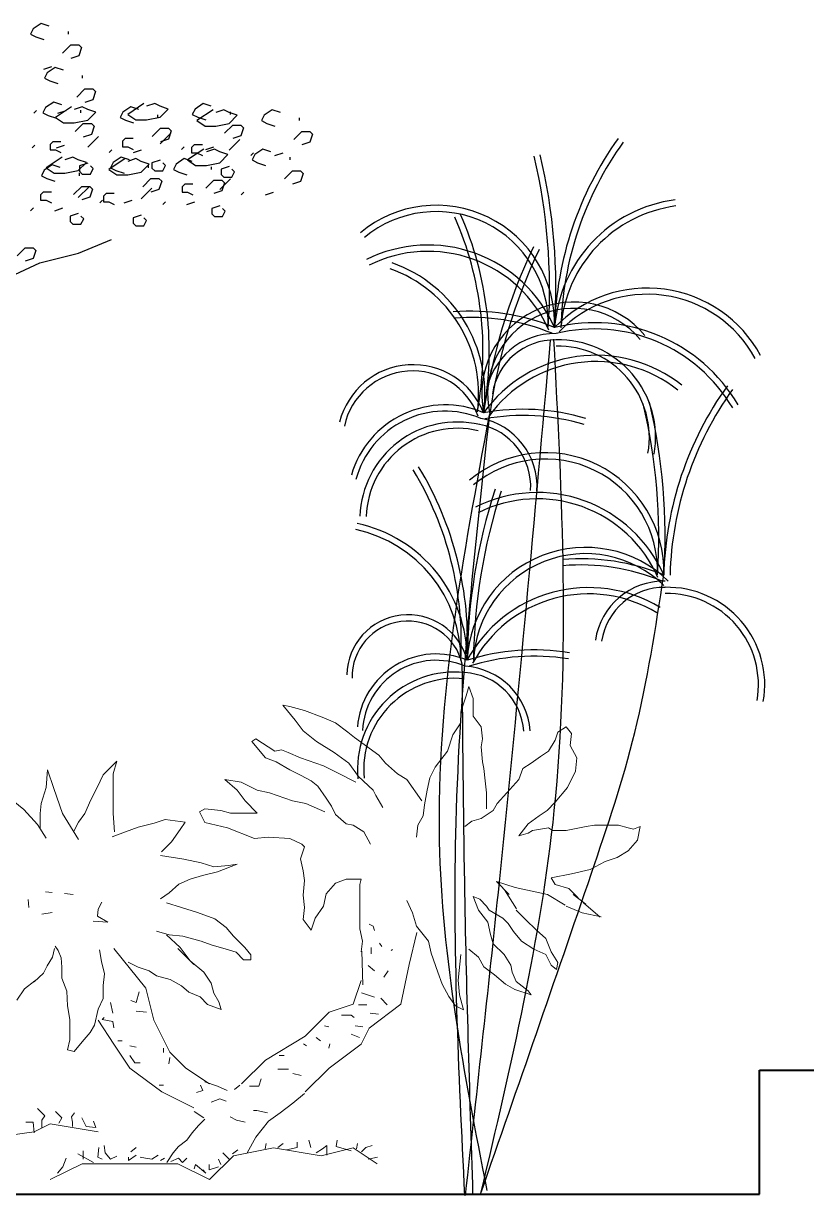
# Model space of a CAD drawing. Header units: metres. Extents: x 2330 to 2661, y 695 to 924.
# Drawn here: x 2616.987 to 2618.884, y 786.452 to 789.294 of the extents above; entities that cross this region are included whole.
import ezdxf

# ---------------------------------------------------------------- set-up
doc = ezdxf.new("R2010")
doc.units = ezdxf.units.M
doc.header["$LTSCALE"] = 20
doc.layers.add('Aux3', color=7, linetype='Continuous', true_color=0xa85400)
doc.layers.add('Columns', color=30, linetype='Continuous', lineweight=40)
doc.layers.add('Green', color=116, linetype='Continuous', lineweight=5)
doc.layers.add('Tree and Others', color=74, linetype='Continuous')

msp = doc.modelspace()

# ---------------------------------------------------------------- linework, layer by layer
for p, q in [((2617.0295, 789.2941), (2617.01, 789.2811)), ((2617.0491, 789.2876), (2617.0295, 789.2941)), ((2617.01, 789.2811), (2617.0034, 789.268)), ((2617.0034, 789.268), (2617.0165, 789.2615)), ((2617.0165, 789.2615), (2617.036, 789.255)), ((2617.0947, 789.2746), (2617.0947, 789.268)), ((2617.0816, 789.2224), (2617.1012, 789.2419)), ((2617.1012, 789.2419), (2617.1208, 789.2419)), ((2617.1208, 789.2419), (2617.1273, 789.2354)), ((2617.1273, 789.2354), (2617.1208, 789.2158)), ((2617.1208, 789.2158), (2617.1012, 789.2093)), ((2617.036, 789.1832), (2617.0556, 789.1898)), ((2617.0442, 789.1743), (2617.0377, 789.1613)), ((2617.0638, 789.1874), (2617.0442, 789.1743)), ((2617.0833, 789.1809), (2617.0638, 789.1874)), ((2617.0377, 789.1613), (2617.0508, 789.1548)), ((2617.0508, 789.1548), (2617.0703, 789.1482)), ((2617.129, 789.1678), (2617.129, 789.1613)), ((2617.1159, 789.1156), (2617.1355, 789.1352)), ((2617.1355, 789.1352), (2617.155, 789.1352)), ((2617.155, 789.1352), (2617.1616, 789.1287)), ((2617.1616, 789.1287), (2617.155, 789.1091)), ((2617.0404, 789.0905), (2617.0339, 789.0774)), ((2617.06, 789.1035), (2617.0404, 789.0905)), ((2617.0795, 789.097), (2617.06, 789.1035)), ((2617.1033, 789.0921), (2617.0642, 789.066)), ((2617.1293, 789.0921), (2617.1098, 789.0855)), ((2617.1424, 789.0855), (2617.1293, 789.0921)), ((2617.155, 789.1091), (2617.1355, 789.1026)), ((2617.1619, 789.079), (2617.1424, 789.0855)), ((2617.2467, 789.0921), (2617.2271, 789.079)), ((2617.2785, 789.0997), (2617.2394, 789.0736)), ((2617.2662, 789.0855), (2617.2467, 789.0921)), ((2617.3046, 789.0997), (2617.285, 789.0932)), ((2617.3176, 789.0932), (2617.3046, 789.0997)), ((2617.3372, 789.0866), (2617.3176, 789.0932)), ((2617.3176, 789.0671), (2617.3372, 789.0866)), ((2617.4023, 789.0866), (2617.3958, 789.0736)), ((2617.4219, 789.0997), (2617.4023, 789.0866)), ((2617.4414, 789.0932), (2617.4219, 789.0997)), ((2617.0182, 789.083), (2617.0117, 789.0765)), ((2617.0339, 789.0774), (2617.0469, 789.0709)), ((2617.0469, 789.0709), (2617.0665, 789.0644)), ((2617.0642, 789.066), (2617.0837, 789.0529)), ((2617.0703, 789.0765), (2617.0899, 789.083)), ((2617.1098, 789.0529), (2617.1424, 789.0595)), ((2617.1252, 789.0839), (2617.1252, 789.0774)), ((2617.1424, 789.0595), (2617.1619, 789.079)), ((2617.2271, 789.079), (2617.2206, 789.066)), ((2617.2206, 789.066), (2617.2336, 789.0595)), ((2617.2336, 789.0595), (2617.2532, 789.0529)), ((2617.2394, 789.0736), (2617.259, 789.0606)), ((2617.259, 789.0606), (2617.285, 789.0606)), ((2617.285, 789.0606), (2617.3176, 789.0671)), ((2617.3118, 789.0725), (2617.3118, 789.066)), ((2617.3958, 789.0736), (2617.4089, 789.0671)), ((2617.4461, 789.0844), (2617.407, 789.0584)), ((2617.407, 789.0584), (2617.4266, 789.0453)), ((2617.4089, 789.0671), (2617.4284, 789.0606)), ((2617.4722, 789.0844), (2617.4526, 789.0779)), ((2617.4852, 789.0779), (2617.4722, 789.0844)), ((2617.5048, 789.0714), (2617.4852, 789.0779)), ((2617.4852, 789.0518), (2617.5048, 789.0714)), ((2617.4871, 789.0801), (2617.4871, 789.0736)), ((2617.57, 789.0714), (2617.5634, 789.0584)), ((2617.5634, 789.0584), (2617.5765, 789.0518)), ((2617.5895, 789.0844), (2617.57, 789.0714)), ((2617.6091, 789.0779), (2617.5895, 789.0844)), ((2617.6547, 789.0649), (2617.6547, 789.0584)), ((2617.0837, 789.0529), (2617.1098, 789.0529)), ((2617.1121, 789.0318), (2617.1317, 789.0513)), ((2617.1317, 789.0513), (2617.1512, 789.0513)), ((2617.1512, 789.0513), (2617.1577, 789.0448)), ((2617.1577, 789.0448), (2617.1512, 789.0252)), ((2617.2988, 789.0203), (2617.3183, 789.0399)), ((2617.3437, 789.0279), (2617.3176, 789.0019)), ((2617.3183, 789.0399), (2617.3379, 789.0399)), ((2617.3379, 789.0399), (2617.3444, 789.0334)), ((2617.3444, 789.0334), (2617.3379, 789.0138)), ((2617.4266, 789.0453), (2617.4526, 789.0453)), ((2617.4526, 789.0453), (2617.4852, 789.0518)), ((2617.474, 789.0279), (2617.4936, 789.0475)), ((2617.4936, 789.0475), (2617.5131, 789.0475)), ((2617.5131, 789.0475), (2617.5196, 789.041)), ((2617.5196, 789.041), (2617.5131, 789.0214)), ((2617.5765, 789.0518), (2617.596, 789.0453)), ((2617.6416, 789.0127), (2617.6612, 789.0323)), ((2617.6612, 789.0323), (2617.6808, 789.0323)), ((2617.6808, 789.0323), (2617.6873, 789.0257)), ((2617.0576, 789.0073), (2617.0511, 789.0008)), ((2617.0511, 789.0008), (2617.0511, 788.9877)), ((2617.0772, 789.0073), (2617.0576, 789.0073)), ((2617.1512, 789.0252), (2617.1317, 789.0187)), ((2617.1684, 789.0203), (2617.1424, 788.9942)), ((2617.2329, 789.0149), (2617.2264, 789.0084)), ((2617.2264, 789.0084), (2617.2264, 788.9953)), ((2617.2524, 789.0149), (2617.2329, 789.0149)), ((2617.3379, 789.0138), (2617.3183, 789.0073)), ((2617.4005, 788.9997), (2617.394, 788.9931)), ((2617.4201, 788.9997), (2617.4005, 788.9997)), ((2617.5113, 789.0127), (2617.4852, 788.9866)), ((2617.5131, 789.0214), (2617.4936, 789.0149)), ((2617.6808, 789.0062), (2617.6612, 788.9997)), ((2617.6873, 789.0257), (2617.6808, 789.0062)), ((2617.0144, 788.9991), (2617.0078, 788.9926)), ((2617.0511, 788.9877), (2617.0642, 788.9877)), ((2617.0642, 788.9877), (2617.0772, 788.9812)), ((2617.0665, 788.9926), (2617.0861, 788.9991)), ((2617.201, 788.9877), (2617.1945, 788.9812)), ((2617.2264, 788.9953), (2617.2394, 788.9953)), ((2617.2394, 788.9953), (2617.2524, 788.9888)), ((2617.2532, 788.9812), (2617.2727, 788.9877)), ((2617.3763, 788.9953), (2617.3697, 788.9888)), ((2617.4233, 788.9891), (2617.3842, 788.9631)), ((2617.394, 788.9931), (2617.394, 788.9801)), ((2617.394, 788.9801), (2617.407, 788.9801)), ((2617.407, 788.9801), (2617.4201, 788.9736)), ((2617.4284, 788.9888), (2617.448, 788.9953)), ((2617.4493, 788.9891), (2617.4298, 788.9826)), ((2617.4624, 788.9826), (2617.4493, 788.9891)), ((2617.4819, 788.9761), (2617.4624, 788.9826)), ((2617.4624, 788.9565), (2617.4819, 788.9761)), ((2617.5439, 788.9801), (2617.5374, 788.9736)), ((2617.5471, 788.9761), (2617.5406, 788.9631)), ((2617.5666, 788.9891), (2617.5471, 788.9761)), ((2617.5862, 788.9826), (2617.5666, 788.9891)), ((2617.596, 788.9736), (2617.6156, 788.9801)), ((2617.0562, 788.951), (2617.0366, 788.938)), ((2617.0804, 788.9701), (2617.0413, 788.944)), ((2617.0413, 788.944), (2617.0609, 788.9309)), ((2617.0757, 788.9445), (2617.0562, 788.951)), ((2617.1065, 788.9701), (2617.0869, 788.9636)), ((2617.1195, 788.9636), (2617.1065, 788.9701)), ((2617.1391, 788.957), (2617.1195, 788.9636)), ((2617.1195, 788.9375), (2617.1391, 788.957)), ((2617.1424, 788.9551), (2617.1228, 788.9486)), ((2617.1228, 788.9486), (2617.1228, 788.9355)), ((2617.1554, 788.9421), (2617.1489, 788.9486)), ((2617.2328, 788.9663), (2617.1937, 788.9402)), ((2617.2042, 788.957), (2617.1977, 788.944)), ((2617.1977, 788.944), (2617.2108, 788.9375)), ((2617.2238, 788.9701), (2617.2042, 788.957)), ((2617.2433, 788.9636), (2617.2238, 788.9701)), ((2617.2589, 788.9663), (2617.2393, 788.9597)), ((2617.2719, 788.9597), (2617.2589, 788.9663)), ((2617.2914, 788.9532), (2617.2719, 788.9597)), ((2617.2719, 788.9337), (2617.2914, 788.9532)), ((2617.289, 788.9505), (2617.289, 788.944)), ((2617.3176, 788.9627), (2617.2981, 788.9562)), ((2617.2981, 788.9562), (2617.2981, 788.9432)), ((2617.2981, 788.9432), (2617.3046, 788.9366)), ((2617.3306, 788.9497), (2617.3241, 788.9562)), ((2617.3241, 788.9366), (2617.3306, 788.9497)), ((2617.3566, 788.9532), (2617.3501, 788.9402)), ((2617.3762, 788.9663), (2617.3566, 788.9532)), ((2617.3957, 788.9597), (2617.3762, 788.9663)), ((2617.3842, 788.9631), (2617.4037, 788.95)), ((2617.4037, 788.95), (2617.4298, 788.95)), ((2617.4298, 788.95), (2617.4624, 788.9565)), ((2617.4413, 788.9467), (2617.4413, 788.9402)), ((2617.4852, 788.9475), (2617.4657, 788.941)), ((2617.5406, 788.9631), (2617.5536, 788.9565)), ((2617.5536, 788.9565), (2617.5732, 788.95)), ((2617.6318, 788.9696), (2617.6318, 788.9631)), ((2617.0366, 788.938), (2617.0301, 788.9249)), ((2617.0301, 788.9249), (2617.0431, 788.9184)), ((2617.0431, 788.9184), (2617.0627, 788.9119)), ((2617.0609, 788.9309), (2617.0869, 788.9309)), ((2617.0869, 788.9309), (2617.1195, 788.9375)), ((2617.1213, 788.9315), (2617.1213, 788.9249)), ((2617.1228, 788.9355), (2617.1293, 788.929)), ((2617.1293, 788.929), (2617.1424, 788.929)), ((2617.1424, 788.929), (2617.1489, 788.929)), ((2617.1489, 788.929), (2617.1554, 788.9421)), ((2617.1937, 788.9402), (2617.2132, 788.9271)), ((2617.2108, 788.9375), (2617.2303, 788.9309)), ((2617.2132, 788.9271), (2617.2393, 788.9271)), ((2617.2393, 788.9271), (2617.2719, 788.9337)), ((2617.2759, 788.8983), (2617.2955, 788.9179)), ((2617.2955, 788.9179), (2617.315, 788.9179)), ((2617.3046, 788.9366), (2617.3176, 788.9366)), ((2617.315, 788.9179), (2617.3216, 788.9114)), ((2617.3176, 788.9366), (2617.3241, 788.9366)), ((2617.3501, 788.9402), (2617.3631, 788.9337)), ((2617.3631, 788.9337), (2617.3827, 788.9271)), ((2617.4283, 788.8945), (2617.4479, 788.9141)), ((2617.4479, 788.9141), (2617.4674, 788.9141)), ((2617.4884, 788.9174), (2617.4624, 788.8913)), ((2617.4657, 788.941), (2617.4657, 788.9279)), ((2617.4657, 788.9279), (2617.4722, 788.9214)), ((2617.4674, 788.9141), (2617.4739, 788.9076)), ((2617.4722, 788.9214), (2617.4852, 788.9214)), ((2617.4852, 788.9214), (2617.4917, 788.9214)), ((2617.4983, 788.9344), (2617.4917, 788.941)), ((2617.4917, 788.9214), (2617.4983, 788.9344)), ((2617.6188, 788.9174), (2617.6383, 788.937)), ((2617.6383, 788.937), (2617.6579, 788.937)), ((2617.6579, 788.937), (2617.6644, 788.9304)), ((2617.6644, 788.9304), (2617.6579, 788.9109)), ((2617.1083, 788.8793), (2617.1279, 788.8988)), ((2617.1456, 788.8983), (2617.1195, 788.8722)), ((2617.1279, 788.8988), (2617.1474, 788.8988)), ((2617.1474, 788.8988), (2617.1539, 788.8923)), ((2617.1539, 788.8923), (2617.1474, 788.8727)), ((2617.298, 788.8945), (2617.2719, 788.8684)), ((2617.315, 788.8918), (2617.2955, 788.8853)), ((2617.3216, 788.9114), (2617.315, 788.8918)), ((2617.3776, 788.9043), (2617.3711, 788.8978)), ((2617.3711, 788.8978), (2617.3711, 788.8848)), ((2617.3972, 788.9043), (2617.3776, 788.9043)), ((2617.4674, 788.888), (2617.4479, 788.8815)), ((2617.4739, 788.9076), (2617.4674, 788.888)), ((2617.6579, 788.9109), (2617.6383, 788.9043)), ((2617.0348, 788.8853), (2617.0283, 788.8788)), ((2617.0283, 788.8788), (2617.0283, 788.8657)), ((2617.0283, 788.8657), (2617.0413, 788.8657)), ((2617.0543, 788.8853), (2617.0348, 788.8853)), ((2617.0413, 788.8657), (2617.0543, 788.8592)), ((2617.1474, 788.8727), (2617.1279, 788.8662)), ((2617.1782, 788.8657), (2617.1717, 788.8592)), ((2617.1872, 788.8815), (2617.1807, 788.875)), ((2617.1807, 788.875), (2617.1807, 788.8619)), ((2617.1807, 788.8619), (2617.1937, 788.8619)), ((2617.2067, 788.8815), (2617.1872, 788.8815)), ((2617.1937, 788.8619), (2617.2067, 788.8554)), ((2617.2303, 788.8592), (2617.2499, 788.8657)), ((2617.3306, 788.8619), (2617.324, 788.8554)), ((2617.3711, 788.8848), (2617.3842, 788.8848)), ((2617.3827, 788.8554), (2617.4022, 788.8619)), ((2617.3842, 788.8848), (2617.3972, 788.8783)), ((2617.521, 788.8848), (2617.5145, 788.8783)), ((2617.5732, 788.8783), (2617.5927, 788.8848)), ((2617.0106, 788.8467), (2617.004, 788.8401)), ((2617.0627, 788.8401), (2617.0822, 788.8467)), ((2617.1195, 788.8331), (2617.1, 788.8266)), ((2617.2719, 788.8293), (2617.2523, 788.8228)), ((2617.4624, 788.8522), (2617.4428, 788.8456)), ((2617.4428, 788.8456), (2617.4428, 788.8326)), ((2617.4428, 788.8326), (2617.4493, 788.8261)), ((2617.4754, 788.8391), (2617.4689, 788.8456)), ((2617.4689, 788.8261), (2617.4754, 788.8391)), ((2617.1, 788.8266), (2617.1, 788.8135)), ((2617.1, 788.8135), (2617.1065, 788.807)), ((2617.1065, 788.807), (2617.1195, 788.807)), ((2617.1195, 788.807), (2617.126, 788.807)), ((2617.1326, 788.8201), (2617.126, 788.8266)), ((2617.126, 788.807), (2617.1326, 788.8201)), ((2617.2523, 788.8228), (2617.2523, 788.8097)), ((2617.2523, 788.8097), (2617.2589, 788.8032)), ((2617.2589, 788.8032), (2617.2719, 788.8032)), ((2617.2719, 788.8032), (2617.2784, 788.8032)), ((2617.2849, 788.8163), (2617.2784, 788.8228)), ((2617.2784, 788.8032), (2617.2849, 788.8163)), ((2617.4493, 788.8261), (2617.4624, 788.8261)), ((2617.4624, 788.8261), (2617.4689, 788.8261)), ((2616.9712, 788.7306), (2616.9907, 788.7502)), ((2616.9907, 788.7502), (2617.0103, 788.7502)), ((2617.0103, 788.7502), (2617.0168, 788.7436)), ((2617.0168, 788.7436), (2617.0103, 788.7241)), ((2617.1201, 788.7373), (2617.2001, 788.7698)), ((2617.0103, 788.7241), (2616.9907, 788.7175)), ((2617.0266, 788.7139), (2617.1201, 788.7373)), ((2616.9412, 788.6738), (2617.0266, 788.7139))]:
    msp.add_line(p, q)
at = {"layer": 'Aux3'}
for points, knots in [([(2618.0577, 786.452), (2618.0866, 786.7132), (2618.1631, 787.4039), (2618.2252, 788.0961), (2618.2639, 788.5264)], [1.099283, 1.099283, 1.099283, 1.099283, 104.727292, 275.084321, 275.084321, 275.084321, 275.084321]), ([(2618.1102, 786.4642), (2618.055, 786.7461), (2617.9348, 787.3726), (2618.052, 788.0015), (2618.1165, 788.3474)], [2.676995, 2.676995, 2.676995, 2.676995, 114.938305, 252.152892, 252.152892, 252.152892, 252.152892]), ([(2618.0561, 786.4518), (2618.0413, 786.7539), (2618.0109, 787.3872), (2618.0802, 788.0176), (2618.1165, 788.3474)], [1.297472, 1.297472, 1.297472, 1.297472, 120.336436, 250.901241, 250.901241, 250.901241, 250.901241]), ([(2618.0758, 786.455), (2618.0679, 786.7067), (2618.0546, 787.135), (2618.0513, 787.5635), (2618.0499, 787.7402)], [3.323246, 3.323246, 3.323246, 3.323246, 102.593655, 172.266242, 172.266242, 172.266242, 172.266242])]:
    msp.add_open_spline(points, degree=3, knots=knots, dxfattribs=at)
for points in [[(2618.095, 786.4577), (2618.2729, 787.3859), (2618.2719, 788.5282)], [(2618.095, 786.4577), (2618.3628, 787.2332), (2618.468, 787.575), (2618.538, 787.9567)]]:
    msp.add_spline(points, degree=3, dxfattribs=at)
at = {"layer": 'Columns'}
for p, q in [((2618.7701, 786.4555), (2618.7701, 786.7555)), ((2618.7701, 786.7555), (2618.9851, 786.7555)), ((2613.766, 786.4555), (2618.7701, 786.4555))]:
    msp.add_line(p, q, dxfattribs=at)
at = {"layer": 'Green'}
for p, q in [((2618.0596, 787.6638), (2618.0465, 787.6245)), ((2618.0661, 787.6866), (2618.0596, 787.6638)), ((2618.0759, 787.6572), (2618.0661, 787.6866)), ((2617.6154, 787.6409), (2617.6448, 787.6049)), ((2617.6317, 787.6376), (2617.6154, 787.6409)), ((2617.6676, 787.6278), (2617.6317, 787.6376)), ((2618.0759, 787.6442), (2618.0759, 787.6572)), ((2618.0759, 787.6147), (2618.0759, 787.6442)), ((2617.7101, 787.6115), (2617.6676, 787.6278)), ((2617.7428, 787.5984), (2617.7101, 787.6115)), ((2618.0465, 787.6245), (2618.0465, 787.5984)), ((2618.0955, 787.5886), (2618.0759, 787.6147)), ((2617.6448, 787.6049), (2617.6644, 787.5788)), ((2617.6644, 787.5788), (2617.697, 787.5526)), ((2617.7722, 787.5755), (2617.7428, 787.5984)), ((2618.0465, 787.5984), (2618.0269, 787.569)), ((2618.0988, 787.5592), (2618.0955, 787.5886)), ((2618.3013, 787.5886), (2618.2817, 787.5755)), ((2618.3144, 787.5722), (2618.3013, 787.5886)), ((2617.55, 787.5592), (2617.5402, 787.5526)), ((2617.5402, 787.5526), (2617.5729, 787.5134)), ((2617.5958, 787.5298), (2617.55, 787.5592)), ((2617.697, 787.5526), (2617.7395, 787.5265)), ((2617.7885, 787.5624), (2617.7722, 787.5755)), ((2617.8473, 787.5199), (2617.7885, 787.5624)), ((2618.0269, 787.569), (2618.0139, 787.5298)), ((2618.0955, 787.5396), (2618.0988, 787.5592)), ((2618.2752, 787.5559), (2618.2589, 787.5298)), ((2618.2817, 787.5755), (2618.2752, 787.5559)), ((2618.3111, 787.5428), (2618.3144, 787.5722)), ((2617.6121, 787.533), (2617.5958, 787.5298)), ((2617.6284, 787.5265), (2617.6121, 787.533)), ((2617.6578, 787.5134), (2617.6284, 787.5265)), ((2617.7395, 787.5265), (2617.7754, 787.5003)), ((2618.0139, 787.5298), (2617.9845, 787.4905)), ((2618.0988, 787.5036), (2618.0955, 787.5396)), ((2618.2589, 787.5298), (2618.2393, 787.5167)), ((2618.3275, 787.5134), (2618.3111, 787.5428)), ((2617.2132, 787.5049), (2617.1801, 787.4718)), ((2617.2042, 787.4748), (2617.2132, 787.5049)), ((2617.5729, 787.5134), (2617.599, 787.5036)), ((2617.599, 787.5036), (2617.6317, 787.484)), ((2617.7134, 787.4938), (2617.6578, 787.5134)), ((2617.746, 787.4775), (2617.7134, 787.4938)), ((2617.7754, 787.5003), (2617.7983, 787.4677)), ((2617.8636, 787.5003), (2617.8473, 787.5199)), ((2617.893, 787.4742), (2617.8636, 787.5003)), ((2618.1021, 787.4873), (2618.0988, 787.5036)), ((2618.2164, 787.5003), (2618.1968, 787.4873)), ((2618.2393, 787.5167), (2618.2164, 787.5003)), ((2618.3242, 787.4807), (2618.3275, 787.5134)), ((2617.0449, 787.4839), (2617.0419, 787.4417)), ((2617.0599, 787.4387), (2617.0449, 787.4839)), ((2617.1801, 787.4718), (2617.1651, 787.4417)), ((2617.2042, 787.4267), (2617.2042, 787.4748)), ((2617.6317, 787.484), (2617.6578, 787.4709)), ((2617.6578, 787.4709), (2617.684, 787.4578)), ((2617.7918, 787.4546), (2617.746, 787.4775)), ((2617.7983, 787.4677), (2617.8342, 787.435)), ((2617.9159, 787.4611), (2617.893, 787.4742)), ((2617.9845, 787.4905), (2617.9714, 787.4644)), ((2618.1053, 787.4578), (2618.1021, 787.4873)), ((2618.1968, 787.4873), (2618.187, 787.4611)), ((2618.3046, 787.4415), (2618.3242, 787.4807)), ((2617.0419, 787.4417), (2617.0298, 787.4026)), ((2617.0809, 787.3786), (2617.0599, 787.4387)), ((2617.1651, 787.4417), (2617.1501, 787.4117)), ((2617.5141, 787.4546), (2617.4749, 787.4611)), ((2617.4749, 787.4611), (2617.5043, 787.435)), ((2617.5533, 787.435), (2617.5141, 787.4546)), ((2617.684, 787.4578), (2617.7003, 787.4448)), ((2617.7003, 787.4448), (2617.7199, 787.4154)), ((2617.9518, 787.4088), (2617.9159, 787.4611)), ((2617.9714, 787.4644), (2617.9649, 787.435)), ((2618.1086, 787.4284), (2618.1053, 787.4578)), ((2618.187, 787.4611), (2618.1576, 787.4284)), ((2618.2752, 787.4056), (2618.3046, 787.4415)), ((2616.9878, 787.3876), (2616.9397, 787.4267)), ((2617.1501, 787.4117), (2617.135, 787.3786)), ((2617.2042, 787.3786), (2617.2042, 787.4267)), ((2617.5043, 787.435), (2617.5239, 787.4088)), ((2617.5239, 787.4088), (2617.5533, 787.3794)), ((2617.5827, 787.4284), (2617.5533, 787.435)), ((2617.6382, 787.4088), (2617.5827, 787.4284)), ((2617.6709, 787.4023), (2617.6382, 787.4088)), ((2617.7199, 787.4154), (2617.733, 787.3957)), ((2617.8342, 787.435), (2617.8408, 787.4219)), ((2617.8408, 787.4219), (2617.8571, 787.3925)), ((2617.9649, 787.435), (2617.9584, 787.399)), ((2618.1086, 787.3892), (2618.1086, 787.4284)), ((2618.1576, 787.4284), (2618.1347, 787.4023)), ((2617.0208, 787.3515), (2616.9878, 787.3876)), ((2617.0298, 787.4026), (2617.0268, 787.3786)), ((2617.4259, 787.3892), (2617.4128, 787.3827)), ((2617.4128, 787.3827), (2617.4259, 787.3565)), ((2617.4651, 787.3859), (2617.4259, 787.3892)), ((2617.488, 787.3794), (2617.4651, 787.3859)), ((2617.5239, 787.3794), (2617.488, 787.3794)), ((2617.5533, 787.3794), (2617.5239, 787.3794)), ((2617.7166, 787.3827), (2617.6709, 787.4023)), ((2617.733, 787.3957), (2617.7428, 787.3761)), ((2617.9584, 787.399), (2617.9551, 787.3729)), ((2618.1249, 787.3859), (2618.0955, 787.3663)), ((2618.1347, 787.4023), (2618.1249, 787.3859)), ((2618.236, 787.3729), (2618.2556, 787.3859)), ((2618.2556, 787.3859), (2618.2752, 787.4056)), ((2617.0419, 787.3184), (2617.0208, 787.3515)), ((2617.0268, 787.3786), (2617.0268, 787.3425)), ((2617.12, 787.3154), (2617.0809, 787.3786)), ((2617.12, 787.3575), (2617.108, 787.3335)), ((2617.135, 787.3786), (2617.12, 787.3575)), ((2617.2072, 787.3335), (2617.2042, 787.3786)), ((2617.3034, 787.3545), (2617.2643, 787.3455)), ((2617.3304, 787.3635), (2617.3034, 787.3545)), ((2617.3785, 787.3575), (2617.3304, 787.3635)), ((2617.3665, 787.3395), (2617.3785, 787.3575)), ((2617.4259, 787.3565), (2617.4814, 787.3434)), ((2617.7428, 787.3761), (2617.7689, 787.3533)), ((2617.7689, 787.3533), (2617.7852, 787.35)), ((2617.9551, 787.3729), (2617.942, 787.35)), ((2618.0727, 787.3598), (2618.0563, 787.3467)), ((2618.0955, 787.3663), (2618.0727, 787.3598)), ((2618.187, 787.3238), (2618.2099, 787.3533)), ((2618.2099, 787.3533), (2618.236, 787.3729)), ((2617.2342, 787.3335), (2617.2012, 787.3214)), ((2617.2643, 787.3455), (2617.2342, 787.3335)), ((2617.3454, 787.3094), (2617.3665, 787.3395)), ((2617.4814, 787.3434), (2617.5468, 787.3173)), ((2617.7852, 787.35), (2617.8114, 787.3336)), ((2617.8114, 787.3336), (2617.8277, 787.3042)), ((2617.942, 787.35), (2617.9388, 787.3206)), ((2618.2099, 787.3304), (2618.187, 787.3238)), ((2618.2197, 787.3369), (2618.2099, 787.3304)), ((2618.2589, 787.3434), (2618.2197, 787.3369)), ((2618.2687, 787.3369), (2618.2589, 787.3434)), ((2618.3013, 787.3369), (2618.2687, 787.3369)), ((2618.3503, 787.3467), (2618.3013, 787.3369)), ((2618.3699, 787.35), (2618.3503, 787.3467)), ((2618.3928, 787.35), (2618.3699, 787.35)), ((2618.4287, 787.35), (2618.3928, 787.35)), ((2618.4516, 787.3434), (2618.4287, 787.35)), ((2618.4647, 787.3402), (2618.4516, 787.3434)), ((2618.481, 787.3467), (2618.4647, 787.3402)), ((2618.4745, 787.314), (2618.481, 787.3467)), ((2617.3214, 787.2853), (2617.3454, 787.3094)), ((2617.5468, 787.3173), (2617.5794, 787.3206)), ((2617.5794, 787.3206), (2617.6317, 787.3173)), ((2617.6317, 787.3173), (2617.6611, 787.3042)), ((2617.6676, 787.2977), (2617.6578, 787.2683)), ((2617.6611, 787.3042), (2617.6676, 787.2977)), ((2618.4516, 787.2879), (2618.4745, 787.314)), ((2617.3184, 787.2763), (2617.3755, 787.2673)), ((2617.3755, 787.2673), (2617.4176, 787.2583)), ((2617.6578, 787.2683), (2617.6644, 787.2389)), ((2618.3961, 787.2617), (2618.4255, 787.2715)), ((2618.4255, 787.2715), (2618.4516, 787.2879)), ((2617.4176, 787.2583), (2617.4476, 787.2492)), ((2617.4567, 787.2372), (2617.4206, 787.2282)), ((2617.4476, 787.2492), (2617.4837, 787.2522)), ((2617.5048, 787.2552), (2617.4567, 787.2372)), ((2617.4837, 787.2522), (2617.5048, 787.2552)), ((2617.6644, 787.2389), (2617.6676, 787.216)), ((2618.3144, 787.2323), (2618.3601, 787.2421)), ((2618.3601, 787.2421), (2618.3961, 787.2617)), ((2617.3905, 787.2192), (2617.3635, 787.2071)), ((2617.4206, 787.2282), (2617.3905, 787.2192)), ((2617.6676, 787.216), (2617.6644, 787.18)), ((2617.7199, 787.1833), (2617.7428, 787.2094)), ((2617.7428, 787.2094), (2617.7689, 787.2192)), ((2617.7689, 787.2192), (2617.8048, 787.2192)), ((2617.8048, 787.2192), (2617.8016, 787.2062)), ((2618.1778, 787.1988), (2618.1326, 787.2131)), ((2618.1326, 787.2131), (2618.1635, 787.1822)), ((2618.2654, 787.2225), (2618.3144, 787.2323)), ((2618.2752, 787.2062), (2618.2654, 787.2225)), ((2617.0565, 787.1864), (2617.0397, 787.1885)), ((2617.1069, 787.1822), (2617.0859, 787.1843)), ((2617.3394, 787.1861), (2617.3184, 787.171)), ((2617.3635, 787.2071), (2617.3394, 787.1861)), ((2617.7134, 787.1539), (2617.7199, 787.1833)), ((2617.8016, 787.2062), (2617.8016, 787.1768)), ((2618.1812, 787.1469), (2618.1523, 787.1932)), ((2618.2563, 787.1822), (2618.1778, 787.1988)), ((2618.2992, 787.156), (2618.2563, 787.1822)), ((2618.3079, 787.1964), (2618.2752, 787.2062)), ((2618.3307, 787.1735), (2618.3079, 787.1964)), ((2618.3491, 787.1584), (2618.3182, 787.1822)), ((2616.9977, 787.1696), (2616.9998, 787.1507)), ((2617.1678, 787.1465), (2617.1762, 787.1633)), ((2617.3334, 787.162), (2617.3695, 787.15)), ((2617.6644, 787.18), (2617.6676, 787.1506)), ((2617.6938, 787.1245), (2617.7134, 787.1539)), ((2617.8016, 787.1768), (2617.8016, 787.1506)), ((2617.929, 787.1375), (2617.9159, 787.167)), ((2618.089, 787.1441), (2618.0759, 787.1768)), ((2618.0759, 787.1768), (2618.0923, 787.1702)), ((2618.0923, 787.1702), (2618.1086, 787.1539)), ((2618.1086, 787.1539), (2618.1151, 787.1441)), ((2618.3013, 787.1539), (2618.3405, 787.1375)), ((2618.3837, 787.1266), (2618.3432, 787.1613)), ((2617.0313, 787.1338), (2617.0565, 787.138)), ((2617.1657, 787.1296), (2617.1678, 787.1465)), ((2617.1909, 787.1149), (2617.1657, 787.1296)), ((2617.3695, 787.15), (2617.4086, 787.1379)), ((2617.4086, 787.1379), (2617.4506, 787.1229)), ((2617.6676, 787.1506), (2617.6644, 787.1212)), ((2617.684, 787.095), (2617.6938, 787.1245)), ((2617.8016, 787.1506), (2617.8016, 787.1277)), ((2617.8016, 787.1277), (2617.8016, 787.0983)), ((2617.9388, 787.1048), (2617.929, 787.1375)), ((2618.1119, 787.1147), (2618.089, 787.1441)), ((2618.1151, 787.1441), (2618.1478, 787.1245)), ((2618.1478, 787.1245), (2618.1609, 787.1114)), ((2618.2033, 787.1212), (2618.1805, 787.1441)), ((2618.3405, 787.1375), (2618.3863, 787.1277)), ((2617.1552, 787.117), (2617.1909, 787.1149)), ((2617.4506, 787.1229), (2617.4777, 787.1018)), ((2617.4777, 787.1018), (2617.4957, 787.0808)), ((2617.6644, 787.1212), (2617.684, 787.095)), ((2617.8016, 787.0983), (2617.8081, 787.0689)), ((2617.8343, 787.1048), (2617.824, 787.1099)), ((2617.8369, 787.0945), (2617.8343, 787.1048)), ((2617.9682, 787.0689), (2617.9388, 787.1048)), ((2618.1184, 787.0852), (2618.1119, 787.1147)), ((2618.1609, 787.1114), (2618.1739, 787.0918)), ((2618.2295, 787.095), (2618.2033, 787.1212)), ((2618.2523, 787.0754), (2618.2295, 787.095)), ((2617.3394, 787.0838), (2617.3094, 787.0928)), ((2617.3334, 787.0838), (2617.3665, 787.0537)), ((2617.3725, 787.0808), (2617.3394, 787.0838)), ((2617.4176, 787.0688), (2617.3725, 787.0808)), ((2617.4416, 787.0597), (2617.4176, 787.0688)), ((2617.4957, 787.0808), (2617.5108, 787.0657)), ((2617.8081, 787.0689), (2617.8048, 787.0427)), ((2617.9208, 787.0124), (2617.9401, 787.0897)), ((2617.9747, 787.0395), (2617.9682, 787.0689)), ((2618.1249, 787.0624), (2618.1184, 787.0852)), ((2618.1739, 787.0918), (2618.1935, 787.0689)), ((2618.1935, 787.0689), (2618.2229, 787.0493)), ((2618.2654, 787.0427), (2618.2523, 787.0754)), ((2617.062, 787.051), (2617.0567, 787.0299)), ((2617.0708, 787.0457), (2617.0637, 787.0563)), ((2617.0778, 787.0282), (2617.0708, 787.0457)), ((2617.1709, 787.0475), (2617.1761, 787.0194)), ((2617.2833, 786.9544), (2617.206, 787.0511)), ((2617.3992, 787.0124), (2617.3605, 787.0511)), ((2617.3665, 787.0537), (2617.3905, 787.0206)), ((2617.4837, 787.0477), (2617.4416, 787.0597)), ((2617.5017, 787.0417), (2617.4837, 787.0477)), ((2617.5198, 787.0236), (2617.5017, 787.0417)), ((2617.5108, 787.0657), (2617.5228, 787.0537)), ((2617.5228, 787.0537), (2617.5378, 787.0357)), ((2617.8066, 787.0441), (2617.809, 786.9631)), ((2617.8292, 787.0534), (2617.8292, 787.038)), ((2617.8548, 787.056), (2617.8497, 787.0637)), ((2617.8779, 787.0457), (2617.8805, 787.0483)), ((2617.991, 786.9937), (2617.9747, 787.0395)), ((2618.0661, 787.0493), (2618.089, 787.0297)), ((2618.1511, 787.0362), (2618.1249, 787.0624)), ((2618.2229, 787.0493), (2618.2523, 787.0362)), ((2618.2817, 787.0166), (2618.2654, 787.0427)), ((2617.0567, 787.0299), (2617.0444, 787.0088)), ((2617.0796, 787.0053), (2617.0778, 787.0282)), ((2617.1761, 787.0194), (2617.1832, 786.9895)), ((2617.2643, 787.0056), (2617.2402, 787.0176)), ((2617.3905, 787.0206), (2617.4236, 786.9936)), ((2617.5378, 787.0236), (2617.5198, 787.0236)), ((2617.5378, 787.0357), (2617.5378, 787.0236)), ((2617.8369, 786.9969), (2617.8215, 787.0097)), ((2617.9014, 786.9157), (2617.9208, 787.0124)), ((2618.0465, 787.0362), (2618.04, 786.9741)), ((2618.089, 787.0297), (2618.1021, 787.0068)), ((2618.1674, 787.0101), (2618.1511, 787.0362)), ((2618.1707, 786.9937), (2618.1674, 787.0101)), ((2618.2523, 787.0362), (2618.2654, 787.0101)), ((2618.2654, 787.0101), (2618.2785, 787.0003)), ((2618.2785, 787.0003), (2618.2817, 787.0166)), ((2617.0356, 786.9913), (2617.0128, 786.9702)), ((2617.0444, 787.0088), (2617.0356, 786.9913)), ((2617.0796, 786.979), (2617.0796, 787.0053)), ((2617.1832, 786.9895), (2617.1797, 786.9614)), ((2617.2913, 786.9966), (2617.2643, 787.0056)), ((2617.3094, 786.9845), (2617.2913, 786.9966)), ((2617.3424, 786.9755), (2617.3094, 786.9845)), ((2617.4236, 786.9936), (2617.4416, 786.9665)), ((2617.8702, 786.9969), (2617.86, 786.9815)), ((2618.0008, 786.9643), (2617.991, 786.9937)), ((2618.1021, 787.0068), (2618.1282, 786.9872)), ((2618.1282, 786.9872), (2618.1543, 786.9643)), ((2618.1805, 786.9708), (2618.1707, 786.9937)), ((2616.9893, 786.9531), (2616.9704, 786.9258)), ((2617.0145, 786.9721), (2616.9893, 786.9531)), ((2617.0918, 786.9473), (2617.0796, 786.979)), ((2617.1797, 786.9614), (2617.1797, 786.9298)), ((2617.3026, 786.8771), (2617.2833, 786.9544)), ((2617.3695, 786.9605), (2617.3424, 786.9755)), ((2617.3875, 786.9454), (2617.3695, 786.9605)), ((2617.4416, 786.9665), (2617.4476, 786.9424)), ((2617.8049, 786.9737), (2617.7855, 786.9157)), ((2618.0171, 786.9349), (2618.0008, 786.9643)), ((2618.04, 786.9741), (2618.0433, 786.9382)), ((2618.1543, 786.9643), (2618.1772, 786.9512)), ((2618.2099, 786.948), (2618.1805, 786.9708)), ((2617.0936, 786.9122), (2617.0918, 786.9473)), ((2617.1797, 786.9298), (2617.1674, 786.9034)), ((2617.2594, 786.9199), (2617.2465, 786.925)), ((2617.2671, 786.9455), (2617.2594, 786.9199)), ((2617.4146, 786.9334), (2617.3875, 786.9454)), ((2617.4326, 786.9153), (2617.4146, 786.9334)), ((2617.4476, 786.9424), (2617.4597, 786.9214)), ((2617.8061, 786.943), (2617.8369, 786.9327)), ((2617.8523, 786.9301), (2617.8677, 786.9147)), ((2618.0335, 786.912), (2618.0171, 786.9349)), ((2618.0433, 786.9382), (2618.0531, 786.9022)), ((2618.1772, 786.9512), (2618.2164, 786.9382)), ((2618.2164, 786.9382), (2618.2099, 786.948)), ((2617.0989, 786.8788), (2617.0936, 786.9122)), ((2617.1674, 786.9034), (2617.1586, 786.8648)), ((2617.1978, 786.9199), (2617.2029, 786.8942)), ((2617.285, 786.8967), (2617.2594, 786.8993)), ((2617.4657, 786.9033), (2617.4326, 786.9153)), ((2617.4597, 786.9214), (2617.4657, 786.9033)), ((2617.7276, 786.8964), (2617.6696, 786.8384)), ((2617.7855, 786.9157), (2617.7276, 786.8964)), ((2617.8189, 786.9147), (2617.7984, 786.9147)), ((2617.8242, 786.8577), (2617.9014, 786.9157)), ((2618.0531, 786.9022), (2618.0335, 786.912)), ((2617.0989, 786.856), (2617.0989, 786.8788)), ((2617.1674, 786.8771), (2617.206, 786.8191)), ((2617.1824, 786.8839), (2617.1772, 786.8788)), ((2617.1772, 786.8788), (2617.2029, 786.8736)), ((2617.2029, 786.8736), (2617.2055, 786.8582)), ((2617.3412, 786.7998), (2617.3026, 786.8771)), ((2617.7804, 786.889), (2617.7573, 786.889)), ((2617.7881, 786.8839), (2617.7804, 786.889)), ((2617.8471, 786.8916), (2617.8266, 786.8942)), ((2617.0989, 786.8296), (2617.0989, 786.856)), ((2617.148, 786.8472), (2617.1287, 786.8243)), ((2617.1586, 786.8648), (2617.148, 786.8472)), ((2617.7265, 786.8608), (2617.7162, 786.8634)), ((2617.8009, 786.8351), (2617.7804, 786.8428)), ((2617.8086, 786.8608), (2617.7907, 786.8634)), ((2617.8049, 786.8191), (2617.8242, 786.8577)), ((2617.0936, 786.805), (2617.0989, 786.8296)), ((2617.1287, 786.8243), (2617.1094, 786.8015)), ((2617.206, 786.8191), (2617.2446, 786.7611)), ((2617.226, 786.8274), (2617.2157, 786.8274)), ((2617.2594, 786.812), (2617.244, 786.8146)), ((2617.6696, 786.8384), (2617.573, 786.7804)), ((2617.6726, 786.8146), (2617.6649, 786.8197)), ((2617.706, 786.8274), (2617.6957, 786.8351)), ((2617.7265, 786.8094), (2617.7291, 786.8197)), ((2617.7276, 786.7611), (2617.8049, 786.8191)), ((2617.1094, 786.8015), (2617.0936, 786.805)), ((2617.2568, 786.7735), (2617.244, 786.7914)), ((2617.3261, 786.8094), (2617.3261, 786.7991)), ((2617.3415, 786.7863), (2617.3389, 786.7709)), ((2617.3799, 786.7611), (2617.3412, 786.7998)), ((2617.6187, 786.7914), (2617.6059, 786.7914)), ((2617.2446, 786.7611), (2617.3219, 786.7031)), ((2617.2696, 786.7735), (2617.2568, 786.7735)), ((2617.4378, 786.7224), (2617.3799, 786.7611)), ((2617.573, 786.7804), (2617.5151, 786.7224)), ((2617.629, 786.7581), (2617.6033, 786.7581)), ((2617.6696, 786.7031), (2617.7276, 786.7611)), ((2617.457, 786.717), (2617.4262, 786.7272)), ((2617.5622, 786.7349), (2617.5571, 786.717)), ((2617.6598, 786.7427), (2617.6392, 786.7478)), ((2617.3261, 786.7195), (2617.3158, 786.7195)), ((2617.3219, 786.7031), (2617.3992, 786.6644)), ((2617.4211, 786.7067), (2617.4057, 786.7016)), ((2617.4159, 786.7195), (2617.4211, 786.7067)), ((2617.4801, 786.7067), (2617.457, 786.717)), ((2617.5109, 786.7195), (2617.4981, 786.7093)), ((2617.5571, 786.717), (2617.534, 786.717)), ((2617.6675, 786.699), (2617.6392, 786.6759)), ((2617.4621, 786.6862), (2617.4416, 786.6784)), ((2617.4775, 786.681), (2617.4621, 786.6862)), ((2617.6392, 786.6759), (2617.6084, 786.6528)), ((2617.0207, 786.663), (2617.0386, 786.6451)), ((2617.0386, 786.6451), (2617.0309, 786.6348)), ((2617.0643, 786.6553), (2617.0797, 786.6399)), ((2617.1105, 786.6528), (2617.1028, 786.6425)), ((2617.1028, 786.6425), (2617.1054, 786.6297)), ((2617.4236, 786.6399), (2617.4005, 786.6553)), ((2617.5032, 786.6348), (2617.4878, 786.6425)), ((2617.552, 786.6579), (2617.5443, 786.6579)), ((2617.5776, 786.6528), (2617.552, 786.6579)), ((2617.6084, 786.6528), (2617.5802, 786.6322)), ((2617.0104, 786.6297), (2616.9924, 786.6297)), ((2617.013, 786.604), (2617.0104, 786.6297)), ((2617.0515, 786.6258), (2617.0128, 786.6064)), ((2617.0309, 786.6348), (2617.0309, 786.6168)), ((2617.1674, 786.6064), (2617.0515, 786.6258)), ((2617.0797, 786.6399), (2617.072, 786.6271)), ((2617.1054, 786.6297), (2617.1054, 786.6194)), ((2617.1387, 786.6194), (2617.1285, 786.6399)), ((2617.1618, 786.6168), (2617.1387, 786.6194)), ((2617.1567, 786.6322), (2617.1618, 786.6168)), ((2617.4108, 786.6219), (2617.3954, 786.604)), ((2617.4262, 786.6374), (2617.4108, 786.6219)), ((2617.5237, 786.6297), (2617.5032, 786.6348)), ((2617.5802, 786.6322), (2617.5494, 786.5937)), ((2617.0128, 786.6064), (2616.8776, 786.5871)), ((2617.3826, 786.586), (2617.362, 786.5706)), ((2617.3954, 786.604), (2617.3826, 786.586)), ((2617.5494, 786.5937), (2617.5289, 786.5552)), ((2617.6829, 786.568), (2617.6777, 786.586)), ((2617.7445, 786.5706), (2617.747, 786.586)), ((2617.131, 786.5475), (2617.131, 786.5603)), ((2617.1695, 786.568), (2617.167, 786.5449)), ((2617.1849, 786.5552), (2617.1824, 786.5732)), ((2617.1978, 786.5398), (2617.1849, 786.5552)), ((2617.2594, 786.568), (2617.2465, 786.5577)), ((2617.3492, 786.5552), (2617.3338, 786.5321)), ((2617.362, 786.5706), (2617.3492, 786.5552)), ((2617.4852, 786.5398), (2617.4698, 786.5552)), ((2617.5058, 786.5629), (2617.4929, 786.5526)), ((2617.5924, 786.5678), (2617.4958, 786.5485)), ((2617.5751, 786.5783), (2617.5725, 786.5655)), ((2617.7083, 786.5485), (2617.5924, 786.5678)), ((2617.6161, 786.5783), (2617.6033, 786.568)), ((2617.6495, 786.568), (2617.6238, 786.5629)), ((2617.6495, 786.5809), (2617.6495, 786.568)), ((2617.7111, 786.5655), (2617.6957, 786.5552)), ((2617.7855, 786.5678), (2617.7083, 786.5485)), ((2617.7214, 786.5732), (2617.7111, 786.5655)), ((2617.7214, 786.55), (2617.7214, 786.5732)), ((2617.7804, 786.5603), (2617.7445, 786.5706)), ((2617.8435, 786.5291), (2617.7855, 786.5678)), ((2617.7958, 786.5783), (2617.7932, 786.5655)), ((2617.8163, 786.568), (2617.8061, 786.5577)), ((2617.8317, 786.5732), (2617.8163, 786.568)), ((2617.1287, 786.5291), (2617.0515, 786.4905)), ((2617.09, 786.5423), (2617.0823, 786.5218)), ((2617.1567, 786.5321), (2617.1182, 786.5526)), ((2617.1867, 786.5291), (2617.1287, 786.5291)), ((2617.131, 786.5398), (2617.131, 786.5475)), ((2617.167, 786.5449), (2617.1772, 786.5398)), ((2617.2833, 786.5291), (2617.1867, 786.5291)), ((2617.2132, 786.5475), (2617.1978, 786.5398)), ((2617.2414, 786.5372), (2617.2594, 786.55)), ((2617.2414, 786.5449), (2617.2414, 786.5372)), ((2617.2825, 786.5423), (2617.2696, 786.5449)), ((2617.2979, 786.5398), (2617.2825, 786.5423)), ((2617.3605, 786.5291), (2617.2833, 786.5291)), ((2617.3133, 786.55), (2617.2979, 786.5398)), ((2617.3287, 786.5423), (2617.3184, 786.5372)), ((2617.362, 786.5423), (2617.3441, 786.5346)), ((2617.4378, 786.4905), (2617.3605, 786.5291)), ((2617.3723, 786.5321), (2617.362, 786.5423)), ((2617.3826, 786.5423), (2617.3723, 786.5321)), ((2617.4031, 786.5269), (2617.4005, 786.5167)), ((2617.4288, 786.5064), (2617.4031, 786.5269)), ((2617.4365, 786.5269), (2617.4365, 786.5141)), ((2617.4958, 786.5485), (2617.4378, 786.4905)), ((2617.4596, 786.5398), (2617.4647, 786.5269)), ((2617.8446, 786.5449), (2617.8215, 786.5398)), ((2617.0823, 786.5218), (2617.0694, 786.5064)), ((2617.4211, 786.5141), (2617.4288, 786.5064)), ((2617.4365, 786.5141), (2617.4596, 786.5218))]:
    msp.add_line(p, q, dxfattribs=at)
at = {"layer": 'Tree and Others'}
for centre, radius, start, end in [((2619.097, 788.5353), 0.8238, 144.3494, 178.5056), ((2619.097, 788.5353), 0.8085, 144.3494, 178.5056), ((2616.8679, 788.6509), 1.3935, 356.1682, 13.3201), ((2616.8679, 788.6509), 1.4088, 356.1682, 13.3201), ((2618.6096, 788.5325), 0.3369, 97.4963, 175.876), ((2617.9866, 788.5662), 0.287, 358.1159, 129.7907), ((2617.9866, 788.5662), 0.2718, 358.1159, 129.7907), ((2617.2915, 788.4995), 0.8238, 349.5467, 23.7028), ((2618.6096, 788.5325), 0.3217, 97.4963, 175.876), ((2617.2915, 788.4995), 0.8085, 349.5467, 23.7028), ((2617.9671, 788.4219), 0.3348, 23.7519, 116.5433), ((2619.4962, 788.1511), 1.4088, 154.7322, 171.8841), ((2619.4962, 788.1511), 1.3935, 154.7322, 171.8841), ((2617.9671, 788.4219), 0.3196, 23.7519, 116.5433), ((2617.7677, 788.3959), 0.3217, 352.1763, 70.556), ((2617.7677, 788.3959), 0.3369, 352.1763, 70.556), ((2618.4983, 788.3406), 0.3119, 28.4383, 136.1292), ((2618.4983, 788.3406), 0.2967, 28.4383, 136.1292), ((2618.3203, 788.3952), 0.2233, 39.5336, 191.6597), ((2618.32, 788.3944), 0.2088, 39.7429, 193.0114), ((2618.0719, 788.0612), 0.535, 67.8663, 94.6996), ((2618.0719, 788.0612), 0.5198, 67.8663, 94.6996), ((2618.3697, 788.1638), 0.4046, 30.5407, 103.7527), ((2618.3697, 788.1638), 0.3894, 30.5407, 103.7527), ((2618.2744, 788.3738), 0.1683, 89.092, 171.5732), ((2618.2744, 788.3738), 0.153, 89.092, 171.5732), ((2618.282, 788.2905), 0.2364, 350.043, 91.2341), ((2618.3734, 788.1547), 0.3348, 51.5089, 144.3004), ((2618.282, 788.2905), 0.2211, 350.043, 91.2341), ((2617.9307, 788.2832), 0.1834, 21.3586, 166.1096), ((2618.3734, 788.1547), 0.3196, 51.5089, 144.3004), ((2617.93, 788.2819), 0.1696, 20.7492, 167.9187), ((2619.3615, 787.9352), 0.8238, 144.3494, 178.5056), ((2619.3615, 787.9352), 0.8085, 144.3494, 178.5056), ((2617.1324, 788.0508), 1.4088, 356.1682, 13.3201), ((2618.0082, 788.1327), 0.2365, 66.7643, 163.7695), ((2618.0078, 788.1311), 0.223, 66.9928, 165.0728), ((2618.1961, 787.8235), 0.535, 73.3527, 100.186), ((2617.1324, 788.0508), 1.3935, 356.1682, 13.3201), ((2618.0381, 788.0912), 0.2364, 76.8182, 178.0093), ((2618.0627, 788.1712), 0.153, 356.4791, 78.9603), ((2618.0627, 788.1712), 0.1683, 356.4791, 78.9603), ((2618.1961, 787.8235), 0.5198, 73.3527, 100.186), ((2618.0381, 788.0912), 0.2211, 76.8182, 178.0093), ((2618.2511, 787.9661), 0.287, 358.1159, 129.7907), ((2618.2511, 787.9661), 0.2718, 358.1159, 129.7907), ((2617.239, 787.7933), 0.8085, 356.9772, 31.1333), ((2617.239, 787.7933), 0.8238, 356.9772, 31.1333), ((2619.4703, 787.733), 1.4088, 162.1627, 179.3146), ((2619.4703, 787.733), 1.3935, 162.1627, 179.3146), ((2618.2315, 787.8218), 0.3348, 23.7519, 116.5433), ((2618.2315, 787.8218), 0.3196, 23.7519, 116.5433), ((2617.7247, 787.7521), 0.3217, 359.6067, 77.9864), ((2617.7247, 787.7521), 0.3369, 359.6067, 77.9864), ((2618.3484, 787.7366), 0.287, 45.692, 177.3668), ((2618.3484, 787.7366), 0.2718, 45.692, 177.3668), ((2618.3364, 787.4611), 0.535, 67.8663, 94.6996), ((2618.3364, 787.4611), 0.5198, 67.8663, 94.6996), ((2618.3565, 787.5913), 0.3348, 58.9394, 151.7309), ((2618.5389, 787.7736), 0.1683, 89.092, 171.5732), ((2618.5389, 787.7736), 0.153, 89.092, 171.5732), ((2618.5464, 787.6904), 0.2364, 350.043, 91.2341), ((2618.3565, 787.5913), 0.3196, 58.9394, 151.7309), ((2618.5464, 787.6904), 0.2211, 350.043, 91.2341), ((2617.9185, 787.7122), 0.1481, 14.7175, 179.0606), ((2617.9182, 787.7099), 0.1351, 12.9347, 181.5176), ((2617.9867, 787.5736), 0.1915, 66.9601, 175.6063), ((2617.9866, 787.5713), 0.1785, 66.813, 177.3416), ((2618.2236, 787.2399), 0.535, 80.7831, 107.6164), ((2618.2236, 787.2399), 0.5198, 80.7831, 107.6164), ((2618.0322, 787.485), 0.2364, 84.2486, 185.4397), ((2618.0463, 787.5674), 0.1683, 3.9095, 86.3908), ((2618.0322, 787.485), 0.2211, 84.2486, 185.4397), ((2618.0463, 787.5674), 0.153, 3.9095, 86.3908)]:
    msp.add_arc(centre, radius, start, end, dxfattribs=at)

doc.saveas('drawing.dxf')
